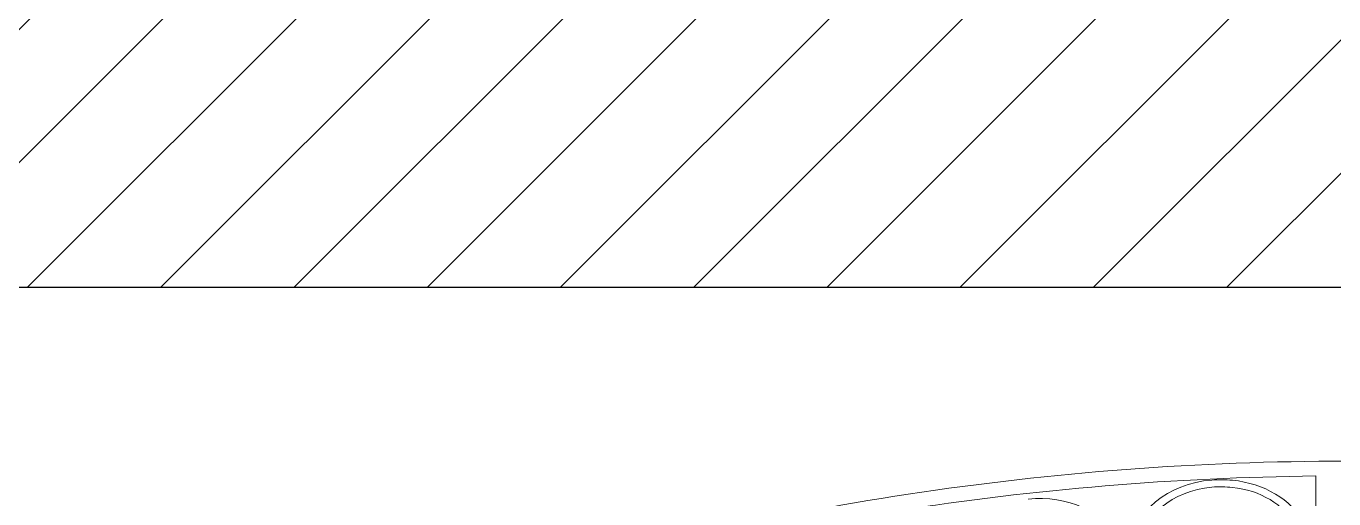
# Model space of a CAD drawing. Header units: inches. Extents: x 60.8 to 83.7, y 23.1 to 43.8.
# Drawn here: x 65.285 to 66.76, y 26.732 to 27.265 of the extents above; entities that cross this region are included whole.
import ezdxf

# ---------------------------------------------------------------- set-up
doc = ezdxf.new("R2010")
doc.units = ezdxf.units.IN
doc.header["$LTSCALE"] = 0.9
doc.header["$MEASUREMENT"] = 0

msp = doc.modelspace()

# ---------------------------------------------------------------- hatches: boundary and pattern name
at = {"lineweight": 9}
h = msp.add_hatch(dxfattribs=at)
h.set_pattern_fill('ANSI31', color=256, scale=0.85)
h.paths.add_polyline_path([(73.53859, 27.37018), (64.13859, 27.37018), (64.13859, 26.97018), (68.93859, 26.97018), (68.93859, 24.77018), (69.03859, 24.77018), (69.03859, 26.97018), (70.33859, 26.97018), (70.33859, 24.77018), (70.43859, 24.77018), (70.43859, 26.97018), (73.53859, 26.97018)])

# ---------------------------------------------------------------- linework, layer by layer
at = {"lineweight": 30}
msp.add_line((64.13859, 26.97018), (68.93859, 26.97018), dxfattribs=at)
at = {"lineweight": 9}
msp.add_line((66.73922, 26.75737), (66.73922, 25.73146), dxfattribs=at)
at = {"lineweight": 9, "extrusion": (0, 0, -1)}
for centre, major_axis, start_param, end_param in [((66.77376, 24.70537), (2.61432, 0), 4.3321378, 4.712389), ((66.77376, 24.70537), (-2.5934, 0), 1.1905451, 1.5574784), ((66.63239, 26.67259), (0.10193, 0), 3.1960766, 4.6102745), ((66.6319, 26.64124), (0.14136, 0), 4.642319, 4.8073602), ((66.63239, 26.67259), (-0.10193, 0), 1.697812, 3.7704057), ((66.63239, 26.67259), (0.09189, 0), 3.1936697, 4.5990779), ((66.63188, 26.64303), (-0.12903, 0), 1.494203, 1.6750525), ((66.63239, 26.67259), (-0.09189, 0), 1.7117703, 3.7279522), ((66.42731, 26.65161), (0.1016, 0), 4.5904366, 8.3550073)]:
    msp.add_ellipse(centre, major_axis=major_axis, ratio=0.79131, start_param=start_param, end_param=end_param, dxfattribs=at)

doc.saveas('drawing.dxf')
